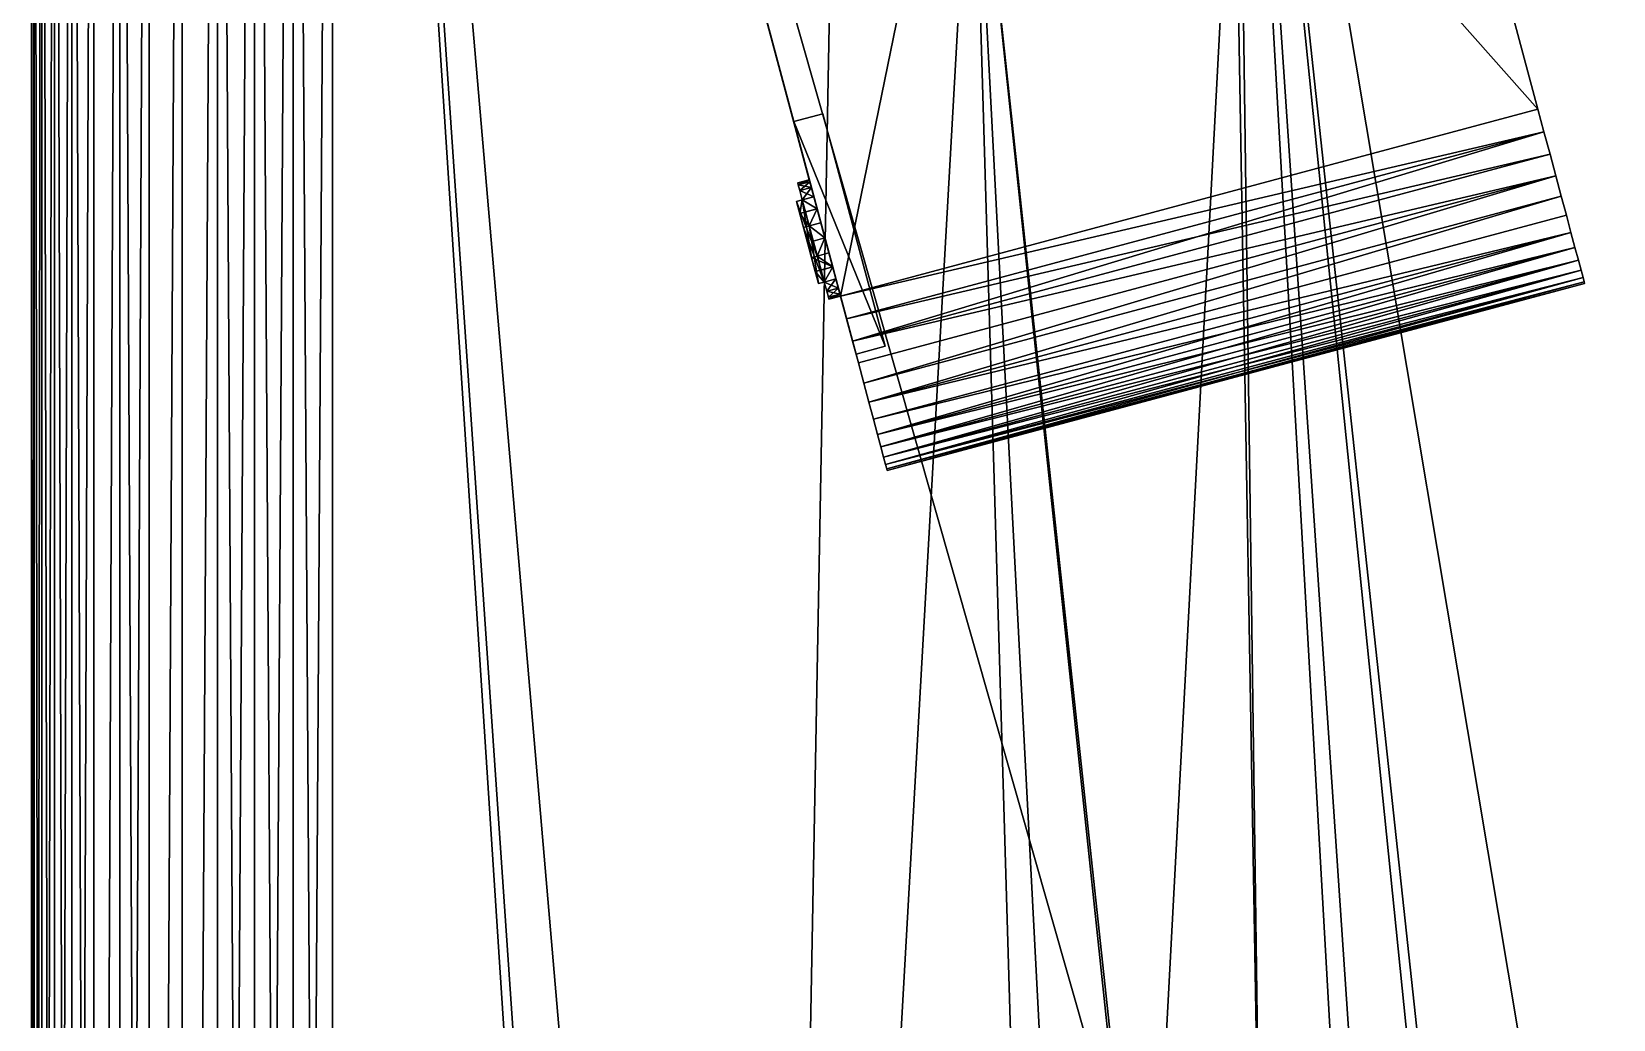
# Model space of a CAD drawing. Extents: x -35 to 47, y -20 to 85.
# Drawn here: x -35 to -8.71, y 41.63 to 58.04 of the extents above; entities that cross this region are included whole.
import ezdxf

# ---------------------------------------------------------------- set-up
doc = ezdxf.new("R2010")
doc.units = 0
doc.header["$MEASUREMENT"] = 0
doc.layers.add('STL2DXF', color=7, linetype='Continuous')

msp = doc.modelspace()

# ---------------------------------------------------------------- linework, layer by layer
at = {"layer": 'STL2DXF'}
for points in [[(-30.653, -19.957, 5), (-30.653, 85.207, 5), (-31.294, 85.08, 5)], [(-30.653, 85.207), (-30.653, -19.957), (-31.294, -19.83)], [(-30.653, 85.207), (-31.294, -19.83), (-31.294, 85.08)], [(-30, -20, 5), (-30, 85.25, 5), (-30.653, 85.207, 5)], [(-30, 85.25), (-30, -20), (-30.653, -19.957)], [(-30, 85.25), (-30.653, -19.957), (-30.653, 85.207)], [(-30, -20, 5), (-30.653, 85.207, 5), (-30.653, -19.957, 5)], [(-21.513, 70.664, 5), (-30, 85.25, 5), (-22.799, 1.497, 5)], [(-22.799, 1.497, 5), (-30, 85.25, 5), (-23.964, -2.849, 5)], [(-23.964, -2.849, 5), (-30, 85.25, 5), (-23.964, -7.508, 5)], [(-30, -20, 5), (-23.964, -7.508, 5), (-30, 85.25, 5)], [(0, 85.25), (0, -20), (-30, 85.25)], [(-30, 85.25), (0, -20), (-30, -20)], [(0, -20, 5), (0, 85.25, 5), (-15.013, 69.588, 5)], [(-31.294, -19.83, 5), (-31.294, 85.08, 5), (-31.913, 84.869, 5)], [(-31.294, 85.08), (-31.294, -19.83), (-31.913, -19.619)], [(-31.294, 85.08), (-31.913, -19.619), (-31.913, 84.869)], [(-30.653, -19.957, 5), (-31.294, 85.08, 5), (-31.294, -19.83, 5)], [(-31.913, -19.619, 5), (-31.913, 84.869, 5), (-32.5, -19.33, 5)], [(-32.5, -19.33, 5), (-31.913, 84.869, 5), (-32.5, 84.58, 5)], [(-31.913, 84.869), (-31.913, -19.619), (-32.5, -19.33)], [(-31.913, 84.869), (-32.5, -19.33), (-32.5, 84.58)], [(-31.294, -19.83, 5), (-31.913, 84.869, 5), (-31.913, -19.619, 5)], [(-32.5, -19.33, 5), (-32.5, 84.58, 5), (-33.044, -18.967, 5)], [(-33.044, -18.967, 5), (-32.5, 84.58, 5), (-33.044, 84.217, 5)], [(-32.5, 84.58), (-32.5, -19.33), (-33.044, -18.967)], [(-32.5, 84.58), (-33.044, -18.967), (-33.044, 84.217)], [(-33.044, -18.967, 5), (-33.044, 84.217, 5), (-33.536, 83.786, 5)], [(-33.044, 84.217), (-33.044, -18.967), (-33.536, -18.536)], [(-33.044, 84.217), (-33.536, -18.536), (-33.536, 83.786)], [(-33.536, -18.536, 5), (-33.536, 83.786, 5), (-33.967, -18.044, 5)], [(-33.967, -18.044, 5), (-33.536, 83.786, 5), (-33.967, 83.294, 5)], [(-33.536, 83.786), (-33.536, -18.536), (-33.967, -18.044)], [(-33.536, 83.786), (-33.967, -18.044), (-33.967, 83.294)], [(-33.044, -18.967, 5), (-33.536, 83.786, 5), (-33.536, -18.536, 5)], [(-33.967, -18.044, 5), (-33.967, 83.294, 5), (-34.33, 82.75, 5)], [(-33.967, 83.294), (-33.967, -18.044), (-34.33, -17.5)], [(-33.967, 83.294), (-34.33, -17.5), (-34.33, 82.75)], [(-34.33, -17.5, 5), (-34.33, 82.75, 5), (-34.619, 82.163, 5)], [(-34.33, 82.75), (-34.33, -17.5), (-34.619, -16.913)], [(-34.33, 82.75), (-34.619, -16.913), (-34.619, 82.163)], [(-33.967, -18.044, 5), (-34.33, 82.75, 5), (-34.33, -17.5, 5)], [(-34.619, -16.913, 5), (-34.619, 82.163, 5), (-34.83, 81.544, 5)], [(-34.619, 82.163), (-34.619, -16.913), (-34.83, -16.294)], [(-34.619, 82.163), (-34.83, -16.294), (-34.83, 81.544)], [(-34.33, -17.5, 5), (-34.619, 82.163, 5), (-34.619, -16.913, 5)], [(-34.83, -16.294, 5), (-34.83, 81.544, 5), (-34.957, 80.903, 5)], [(-34.83, 81.544), (-34.83, -16.294), (-34.957, -15.653)], [(-34.83, 81.544), (-34.957, -15.653), (-34.957, 80.903)], [(-34.619, -16.913, 5), (-34.83, 81.544, 5), (-34.83, -16.294, 5)], [(-34.957, -15.653, 5), (-34.957, 80.903, 5), (-35, -15, 5)], [(-35, -15, 5), (-34.957, 80.903, 5), (-35, 80.25, 5)], [(-34.957, 80.903), (-34.957, -15.653), (-35, -15)], [(-34.957, 80.903), (-35, -15), (-35, 80.25)], [(-34.83, -16.294, 5), (-34.957, 80.903, 5), (-34.957, -15.653, 5)], [(-35, 80.25, 5), (-35, -15), (-35, -15, 5)], [(-35, -15), (-35, 80.25, 5), (-35, 80.25)], [(-16.178, 79.934, 5), (-21.557, 53.646, 5), (-27.769, 76.828, 5)], [(-27.769, 76.828, 25), (-9.966, 56.752, 25), (-16.178, 79.934, 25)], [(-21.557, 53.646, 5), (-16.178, 79.934, 5), (-9.966, 56.752, 5)], [(-9.966, 56.752, 25), (-9.966, 56.752, 5), (-16.178, 79.934, 5)], [(-9.966, 56.752, 25), (-16.178, 79.934, 5), (-16.178, 79.934, 25)], [(-9.966, 56.752, 25), (-27.769, 76.828, 25), (-21.557, 53.646, 25)], [(-22.851, 58.476, 22), (-21.557, 53.646, 25), (-27.769, 76.828, 25)], [(-21.557, 53.646, 5), (-22.334, 56.544, 8), (-27.769, 76.828, 5)], [(-27.769, 76.828, 5), (-22.334, 56.544, 8), (-22.851, 58.476, 8)], [(-22.799, 1.497, 5), (-19.355, 62.61, 5), (-21.513, 70.664, 5)], [(-15.013, 62.61, 5), (-14.554, 35.992, 5), (-15.013, 69.588, 5)], [(0, -20, 5), (-15.013, 69.588, 5), (-10.965, 32.081, 5)], [(-10.965, 32.081, 5), (-15.013, 69.588, 5), (-11.39, 33.977, 5)], [(-11.39, 33.977, 5), (-15.013, 69.588, 5), (-12.702, 35.408, 5)], [(-12.702, 35.408, 5), (-15.013, 69.588, 5), (-13.087, 35.53, 5)], [(-13.087, 35.53, 5), (-15.013, 69.588, 5), (-14.554, 35.992, 5)], [(-22.799, 1.497, 5), (-18.465, 32.409, 5), (-19.355, 62.61, 5)], [(-16.449, 35.572, 5), (-15.013, 62.61, 5), (-19.355, 62.61, 5)], [(-16.449, 35.572, 5), (-19.355, 62.61, 5), (-16.495, 35.53, 5)], [(-16.495, 35.53, 5), (-19.355, 62.61, 5), (-17.881, 34.26, 5)], [(-17.881, 34.26, 5), (-19.355, 62.61, 5), (-18.465, 32.409, 5)], [(-14.554, 35.992, 5), (-15.013, 62.61, 5), (-16.449, 35.572, 5)], [(-21.749, 54.362, 21.216), (-21.557, 53.646, 25), (-22.851, 58.476, 22)], [(-21.749, 54.362, 21.216), (-22.851, 58.476, 22), (-21.816, 54.612, 21.25)], [(-21.816, 54.612, 21.25), (-22.851, 58.476, 22), (-21.883, 54.862, 21.216)], [(-21.883, 54.862, 21.216), (-22.851, 58.476, 22), (-21.945, 55.095, 21.116)], [(-21.945, 55.095, 21.116), (-22.851, 58.476, 22), (-21.999, 55.295, 20.957)], [(-21.999, 55.295, 20.957), (-22.851, 58.476, 22), (-22.04, 55.449, 20.75)], [(-22.04, 55.449, 20.75), (-22.851, 58.476, 22), (-22.066, 55.545, 20.509)], [(-22.066, 55.545, 20.509), (-22.851, 58.476, 22), (-22.075, 55.578, 20.25)], [(-22.075, 55.578, 20.25), (-22.851, 58.476, 22), (-22.075, 55.578, 16.75)], [(-22.075, 55.578, 16.75), (-22.851, 58.476, 22), (-22.334, 56.544, 13)], [(-22.334, 56.544, 13), (-22.851, 58.476, 22), (-22.334, 56.544, 12)], [(-22.334, 56.544, 12), (-22.851, 58.476, 22), (-22.334, 56.544, 11)], [(-22.334, 56.544, 11), (-22.851, 58.476, 22), (-22.334, 56.544, 10)], [(-22.334, 56.544, 10), (-22.851, 58.476, 22), (-22.334, 56.544, 9)], [(-22.334, 56.544, 9), (-22.851, 58.476, 22), (-22.334, 56.544, 8)], [(-22.851, 58.476, 8), (-22.334, 56.544, 8), (-22.851, 58.476, 22)], [(-20.815, 52.81, 11), (-22.334, 56.544, 11), (-21.851, 56.673, 11)], [(-21.851, 56.673, 11), (-22.334, 56.544, 10), (-21.851, 56.673, 10)], [(-22.334, 56.544, 10), (-21.851, 56.673, 11), (-22.334, 56.544, 11)], [(-22.334, 56.544, 8), (-20.815, 52.81, 8), (-21.851, 56.673, 8)], [(-22.334, 56.544, 10), (-20.815, 52.81, 10), (-21.851, 56.673, 10)], [(-22.334, 56.544, 12), (-20.815, 52.81, 12), (-21.851, 56.673, 12)], [(-20.815, 52.81, 13), (-22.334, 56.544, 13), (-21.851, 56.673, 13)], [(-21.851, 56.673, 13), (-22.334, 56.544, 12), (-21.851, 56.673, 12)], [(-22.334, 56.544, 12), (-21.851, 56.673, 13), (-22.334, 56.544, 13)], [(-21.851, 56.673, 9), (-22.334, 56.544, 8), (-21.851, 56.673, 8)], [(-22.334, 56.544, 8), (-21.851, 56.673, 9), (-22.334, 56.544, 9)], [(-20.815, 52.81, 9), (-22.334, 56.544, 9), (-21.851, 56.673, 9)], [(-22.334, 56.544, 11), (-20.815, 52.81, 11), (-21.298, 52.68, 11)], [(-20.815, 52.81, 8), (-22.334, 56.544, 8), (-21.298, 52.68, 8)], [(-20.815, 52.81, 10), (-22.334, 56.544, 10), (-21.298, 52.68, 10)], [(-20.815, 52.81, 12), (-22.334, 56.544, 12), (-21.298, 52.68, 12)], [(-22.334, 56.544, 13), (-20.815, 52.81, 13), (-21.298, 52.68, 13)], [(-22.334, 56.544, 9), (-20.815, 52.81, 9), (-21.298, 52.68, 9)], [(-21.356, 52.896, 5.102), (-21.298, 52.68, 8), (-22.334, 56.544, 8)], [(-21.356, 52.896, 5.102), (-22.334, 56.544, 8), (-21.456, 53.268, 5.026)], [(-21.456, 53.268, 5.026), (-22.334, 56.544, 8), (-21.557, 53.646, 5)], [(-22.334, 56.544, 10), (-21.298, 52.68, 9), (-21.298, 52.68, 10)], [(-21.298, 52.68, 9), (-22.334, 56.544, 10), (-22.334, 56.544, 9)], [(-22.334, 56.544, 12), (-21.298, 52.68, 11), (-21.298, 52.68, 12)], [(-21.298, 52.68, 11), (-22.334, 56.544, 12), (-22.334, 56.544, 11)], [(-21.298, 52.68, 13), (-21.633, 53.929, 16.043), (-22.334, 56.544, 13)], [(-22.334, 56.544, 13), (-21.633, 53.929, 16.043), (-21.686, 54.129, 15.884)], [(-22.334, 56.544, 13), (-21.686, 54.129, 15.884), (-21.749, 54.362, 15.784)], [(-22.334, 56.544, 13), (-21.749, 54.362, 15.784), (-21.816, 54.612, 15.75)], [(-22.334, 56.544, 13), (-21.816, 54.612, 15.75), (-21.883, 54.862, 15.784)], [(-22.334, 56.544, 13), (-21.883, 54.862, 15.784), (-21.945, 55.095, 15.884)], [(-22.334, 56.544, 13), (-21.945, 55.095, 15.884), (-21.999, 55.295, 16.043)], [(-22.334, 56.544, 13), (-21.999, 55.295, 16.043), (-22.04, 55.449, 16.25)], [(-22.334, 56.544, 13), (-22.04, 55.449, 16.25), (-22.066, 55.545, 16.491)], [(-22.334, 56.544, 13), (-22.066, 55.545, 16.491), (-22.075, 55.578, 16.75)], [(-21.851, 56.673, 11), (-20.815, 52.81, 10), (-20.815, 52.81, 11)], [(-20.815, 52.81, 10), (-21.851, 56.673, 11), (-21.851, 56.673, 10)], [(-21.851, 56.673, 9), (-20.815, 52.81, 8), (-20.815, 52.81, 9)], [(-20.815, 52.81, 8), (-21.851, 56.673, 9), (-21.851, 56.673, 8)], [(-21.851, 56.673, 13), (-20.815, 52.81, 12), (-20.815, 52.81, 13)], [(-20.815, 52.81, 12), (-21.851, 56.673, 13), (-21.851, 56.673, 12)], [(-9.865, 56.374, 5.026), (-21.557, 53.646, 5), (-9.966, 56.752, 5)], [(-21.557, 53.646, 25), (-9.865, 56.374, 24.974), (-9.966, 56.752, 25)], [(-9.865, 56.374, 24.974), (-9.865, 56.374, 5.026), (-9.966, 56.752, 5)], [(-9.865, 56.374, 24.974), (-9.966, 56.752, 5), (-9.966, 56.752, 25)], [(-21.557, 53.646, 5), (-9.865, 56.374, 5.026), (-21.456, 53.268, 5.026)], [(-9.865, 56.374, 24.974), (-21.557, 53.646, 25), (-21.456, 53.268, 24.974)], [(-21.456, 53.268, 24.974), (-9.765, 56.002, 24.898), (-9.865, 56.374, 24.974)], [(-9.865, 56.374, 5.026), (-21.356, 52.896, 5.102), (-21.456, 53.268, 5.026)], [(-21.356, 52.896, 5.102), (-9.865, 56.374, 5.026), (-9.765, 56.002, 5.102)], [(-9.765, 56.002, 24.898), (-9.765, 56.002, 5.102), (-9.865, 56.374, 5.026)], [(-9.765, 56.002, 24.898), (-9.865, 56.374, 5.026), (-9.865, 56.374, 24.974)], [(-9.765, 56.002, 24.898), (-21.456, 53.268, 24.974), (-21.356, 52.896, 24.898)], [(-21.356, 52.896, 24.898), (-9.669, 55.643, 24.772), (-9.765, 56.002, 24.898)], [(-9.669, 55.643, 5.228), (-21.356, 52.896, 5.102), (-9.765, 56.002, 5.102)], [(-9.669, 55.643, 24.772), (-9.669, 55.643, 5.228), (-9.765, 56.002, 5.102)], [(-9.669, 55.643, 24.772), (-9.765, 56.002, 5.102), (-9.765, 56.002, 24.898)], [(-22.259, 55.493, 20.509), (-22.075, 55.578, 20.25), (-22.268, 55.526, 20.25)], [(-22.066, 55.545, 19.991), (-22.268, 55.526, 20.25), (-22.075, 55.578, 20.25)], [(-22.259, 55.493, 17.009), (-22.075, 55.578, 16.75), (-22.268, 55.526, 16.75)], [(-22.066, 55.545, 16.491), (-22.268, 55.526, 16.75), (-22.075, 55.578, 16.75)], [(-22.268, 55.526, 20.25), (-22.066, 55.545, 19.991), (-22.259, 55.493, 19.991)], [(-22.268, 55.526, 16.75), (-22.066, 55.545, 16.491), (-22.259, 55.493, 16.491)], [(-22.259, 55.493, 16.491), (-22.259, 55.493, 17.009), (-22.268, 55.526, 16.75)], [(-22.259, 55.493, 19.991), (-22.259, 55.493, 20.509), (-22.268, 55.526, 20.25)], [(-22.075, 55.578, 20.25), (-22.259, 55.493, 20.509), (-22.066, 55.545, 20.509)], [(-22.075, 55.578, 16.75), (-22.259, 55.493, 17.009), (-22.066, 55.545, 17.009)], [(-22.04, 55.449, 19.75), (-22.259, 55.493, 19.991), (-22.066, 55.545, 19.991)], [(-22.233, 55.397, 20.75), (-22.066, 55.545, 20.509), (-22.259, 55.493, 20.509)], [(-22.04, 55.449, 16.25), (-22.259, 55.493, 16.491), (-22.066, 55.545, 16.491)], [(-22.233, 55.397, 17.25), (-22.066, 55.545, 17.009), (-22.259, 55.493, 17.009)], [(-22.259, 55.493, 19.991), (-22.04, 55.449, 19.75), (-22.233, 55.397, 19.75)], [(-22.233, 55.397, 16.25), (-22.233, 55.397, 17.25), (-22.259, 55.493, 17.009)], [(-22.233, 55.397, 16.25), (-22.259, 55.493, 17.009), (-22.259, 55.493, 16.491)], [(-22.233, 55.397, 19.75), (-22.233, 55.397, 20.75), (-22.259, 55.493, 20.509)], [(-22.233, 55.397, 19.75), (-22.259, 55.493, 20.509), (-22.259, 55.493, 19.991)], [(-22.259, 55.493, 16.491), (-22.04, 55.449, 16.25), (-22.233, 55.397, 16.25)], [(-22.066, 55.545, 20.509), (-22.233, 55.397, 20.75), (-22.04, 55.449, 20.75)], [(-22.066, 55.545, 17.009), (-22.233, 55.397, 17.25), (-22.04, 55.449, 17.25)], [(-22.066, 55.545, 17.009), (-22.066, 55.545, 19.991), (-22.075, 55.578, 20.25)], [(-22.066, 55.545, 17.009), (-22.075, 55.578, 20.25), (-22.075, 55.578, 16.75)], [(-22.04, 55.449, 17.25), (-22.04, 55.449, 19.75), (-22.066, 55.545, 19.991)], [(-22.04, 55.449, 17.25), (-22.066, 55.545, 19.991), (-22.066, 55.545, 17.009)], [(-9.669, 55.643, 24.772), (-21.356, 52.896, 24.898), (-21.26, 52.537, 24.772)], [(-21.356, 52.896, 5.102), (-9.669, 55.643, 5.228), (-21.26, 52.537, 5.228)], [(-9.669, 55.643, 5.228), (-21.169, 52.197, 5.402), (-21.26, 52.537, 5.228)], [(-21.169, 52.197, 24.598), (-9.669, 55.643, 24.772), (-21.26, 52.537, 24.772)], [(-21.169, 52.197, 5.402), (-9.669, 55.643, 5.228), (-9.578, 55.303, 5.402)], [(-9.669, 55.643, 24.772), (-21.169, 52.197, 24.598), (-9.578, 55.303, 24.598)], [(-9.578, 55.303, 24.598), (-9.578, 55.303, 5.402), (-9.669, 55.643, 5.228)], [(-9.578, 55.303, 24.598), (-9.669, 55.643, 5.228), (-9.669, 55.643, 24.772)], [(-22.039, 54.285, 21.216), (-22.192, 55.243, 19.543), (-22.289, 55.218, 19.543)], [(-22.235, 55.018, 17.616), (-22.192, 55.243, 17.457), (-22.289, 55.218, 17.457)], [(-22.192, 55.243, 19.543), (-22.235, 55.018, 19.384), (-22.289, 55.218, 19.543)], [(-21.942, 54.31, 15.784), (-22.289, 55.218, 17.457), (-22.192, 55.243, 17.457)], [(-22.173, 54.785, 19.284), (-22.039, 54.285, 21.216), (-22.289, 55.218, 19.543)], [(-22.173, 54.785, 19.284), (-22.289, 55.218, 19.543), (-22.235, 55.018, 19.384)], [(-22.039, 54.285, 15.784), (-22.173, 54.785, 17.716), (-22.289, 55.218, 17.457)], [(-22.289, 55.218, 17.457), (-22.173, 54.785, 17.716), (-22.235, 55.018, 17.616)], [(-22.289, 55.218, 17.457), (-21.942, 54.31, 15.784), (-22.039, 54.285, 15.784)], [(-22.192, 55.243, 17.457), (-22.235, 55.018, 17.616), (-21.945, 55.095, 17.616)], [(-22.235, 55.018, 19.384), (-22.192, 55.243, 19.543), (-21.945, 55.095, 19.384)], [(-21.999, 55.295, 16.043), (-22.233, 55.397, 16.25), (-22.04, 55.449, 16.25)], [(-22.192, 55.243, 20.957), (-22.04, 55.449, 20.75), (-22.233, 55.397, 20.75)], [(-21.999, 55.295, 19.543), (-22.233, 55.397, 19.75), (-22.04, 55.449, 19.75)], [(-22.192, 55.243, 17.457), (-22.04, 55.449, 17.25), (-22.233, 55.397, 17.25)], [(-22.233, 55.397, 16.25), (-21.999, 55.295, 16.043), (-22.192, 55.243, 16.043)], [(-22.233, 55.397, 19.75), (-21.999, 55.295, 19.543), (-22.192, 55.243, 19.543)], [(-22.192, 55.243, 16.043), (-22.192, 55.243, 17.457), (-22.233, 55.397, 17.25)], [(-22.192, 55.243, 16.043), (-22.233, 55.397, 17.25), (-22.233, 55.397, 16.25)], [(-22.192, 55.243, 19.543), (-22.192, 55.243, 20.957), (-22.233, 55.397, 20.75)], [(-22.192, 55.243, 19.543), (-22.233, 55.397, 20.75), (-22.233, 55.397, 19.75)], [(-22.04, 55.449, 20.75), (-22.192, 55.243, 20.957), (-21.999, 55.295, 20.957)], [(-22.04, 55.449, 17.25), (-22.192, 55.243, 17.457), (-21.999, 55.295, 17.457)], [(-22.192, 55.243, 17.457), (-21.945, 55.095, 17.616), (-21.999, 55.295, 17.457)], [(-21.945, 55.095, 15.884), (-22.192, 55.243, 16.043), (-21.999, 55.295, 16.043)], [(-22.192, 55.243, 20.957), (-21.945, 55.095, 21.116), (-21.999, 55.295, 20.957)], [(-21.945, 55.095, 19.384), (-22.192, 55.243, 19.543), (-21.999, 55.295, 19.543)], [(-22.192, 55.243, 19.543), (-22.039, 54.285, 21.216), (-21.942, 54.31, 21.216)], [(-22.192, 55.243, 16.043), (-21.945, 55.095, 15.884), (-22.138, 55.043, 15.884)], [(-22.192, 55.243, 17.457), (-22.009, 54.56, 15.75), (-21.942, 54.31, 15.784)], [(-22.009, 54.56, 15.75), (-22.192, 55.243, 17.457), (-22.076, 54.81, 15.784)], [(-22.076, 54.81, 15.784), (-22.192, 55.243, 17.457), (-22.138, 55.043, 15.884)], [(-22.138, 55.043, 15.884), (-22.192, 55.243, 17.457), (-22.192, 55.243, 16.043)], [(-21.945, 55.095, 21.116), (-22.192, 55.243, 20.957), (-22.138, 55.043, 21.116)], [(-22.009, 54.56, 21.25), (-22.192, 55.243, 19.543), (-21.942, 54.31, 21.216)], [(-22.192, 55.243, 19.543), (-22.009, 54.56, 21.25), (-22.076, 54.81, 21.216)], [(-22.192, 55.243, 19.543), (-22.076, 54.81, 21.216), (-22.138, 55.043, 21.116)], [(-22.192, 55.243, 19.543), (-22.138, 55.043, 21.116), (-22.192, 55.243, 20.957)], [(-21.999, 55.295, 17.457), (-21.999, 55.295, 19.543), (-22.04, 55.449, 19.75)], [(-21.999, 55.295, 17.457), (-22.04, 55.449, 19.75), (-22.04, 55.449, 17.25)], [(-21.945, 55.095, 17.616), (-21.945, 55.095, 19.384), (-21.999, 55.295, 19.543)], [(-21.945, 55.095, 17.616), (-21.999, 55.295, 19.543), (-21.999, 55.295, 17.457)], [(-9.578, 55.303, 5.402), (-21.084, 51.882, 5.62), (-21.169, 52.197, 5.402)], [(-21.084, 51.882, 24.38), (-9.578, 55.303, 24.598), (-21.169, 52.197, 24.598)], [(-21.084, 51.882, 5.62), (-9.578, 55.303, 5.402), (-9.493, 54.988, 5.62)], [(-9.578, 55.303, 24.598), (-21.084, 51.882, 24.38), (-9.493, 54.988, 24.38)], [(-9.493, 54.988, 24.38), (-9.493, 54.988, 5.62), (-9.578, 55.303, 5.402)], [(-9.493, 54.988, 24.38), (-9.578, 55.303, 5.402), (-9.578, 55.303, 24.598)], [(-22.076, 54.81, 19.284), (-22.235, 55.018, 19.384), (-21.945, 55.095, 19.384)], [(-22.235, 55.018, 17.616), (-22.076, 54.81, 17.716), (-21.945, 55.095, 17.616)], [(-22.235, 55.018, 19.384), (-22.076, 54.81, 19.284), (-22.173, 54.785, 19.284)], [(-22.076, 54.81, 17.716), (-22.235, 55.018, 17.616), (-22.173, 54.785, 17.716)], [(-22.076, 54.81, 21.216), (-21.945, 55.095, 21.116), (-22.138, 55.043, 21.116)], [(-21.945, 55.095, 15.884), (-22.076, 54.81, 15.784), (-22.138, 55.043, 15.884)], [(-21.945, 55.095, 21.116), (-22.076, 54.81, 21.216), (-21.883, 54.862, 21.216)], [(-22.076, 54.81, 19.284), (-21.945, 55.095, 19.384), (-21.883, 54.862, 19.284)], [(-21.945, 55.095, 17.616), (-22.076, 54.81, 17.716), (-21.883, 54.862, 17.716)], [(-22.076, 54.81, 15.784), (-21.945, 55.095, 15.884), (-21.883, 54.862, 15.784)], [(-21.883, 54.862, 17.716), (-21.883, 54.862, 19.284), (-21.945, 55.095, 19.384)], [(-21.883, 54.862, 17.716), (-21.945, 55.095, 19.384), (-21.945, 55.095, 17.616)], [(-21.084, 51.882, 24.38), (-9.417, 54.703, 24.121), (-9.493, 54.988, 24.38)], [(-9.417, 54.703, 5.879), (-21.084, 51.882, 5.62), (-9.493, 54.988, 5.62)], [(-9.417, 54.703, 24.121), (-9.417, 54.703, 5.879), (-9.493, 54.988, 24.38)], [(-9.493, 54.988, 24.38), (-9.417, 54.703, 5.879), (-9.493, 54.988, 5.62)], [(-21.826, 53.877, 20.957), (-22.173, 54.785, 19.284), (-22.076, 54.81, 19.284)], [(-21.923, 53.852, 16.043), (-22.076, 54.81, 17.716), (-22.173, 54.785, 17.716)], [(-21.976, 54.052, 21.116), (-22.173, 54.785, 19.284), (-21.923, 53.852, 20.957)], [(-22.173, 54.785, 19.284), (-21.976, 54.052, 21.116), (-22.039, 54.285, 21.216)], [(-22.173, 54.785, 19.284), (-21.826, 53.877, 20.957), (-21.923, 53.852, 20.957)], [(-22.173, 54.785, 17.716), (-21.976, 54.052, 15.884), (-21.923, 53.852, 16.043)], [(-21.976, 54.052, 15.884), (-22.173, 54.785, 17.716), (-22.039, 54.285, 15.784)], [(-22.076, 54.81, 17.716), (-21.816, 54.612, 17.75), (-21.883, 54.862, 17.716)], [(-22.076, 54.81, 21.216), (-21.816, 54.612, 21.25), (-21.883, 54.862, 21.216)], [(-21.816, 54.612, 15.75), (-22.076, 54.81, 15.784), (-21.883, 54.862, 15.784)], [(-21.816, 54.612, 19.25), (-22.076, 54.81, 19.284), (-21.883, 54.862, 19.284)], [(-21.816, 54.612, 17.75), (-22.076, 54.81, 17.716), (-22.009, 54.56, 17.75)], [(-21.826, 53.877, 19.543), (-21.826, 53.877, 20.957), (-22.076, 54.81, 19.284)], [(-21.826, 53.877, 19.543), (-22.076, 54.81, 19.284), (-21.88, 54.077, 19.384)], [(-21.88, 54.077, 19.384), (-22.076, 54.81, 19.284), (-21.942, 54.31, 19.284)], [(-21.942, 54.31, 19.284), (-22.076, 54.81, 19.284), (-22.009, 54.56, 19.25)], [(-21.816, 54.612, 21.25), (-22.076, 54.81, 21.216), (-22.009, 54.56, 21.25)], [(-22.076, 54.81, 15.784), (-21.816, 54.612, 15.75), (-22.009, 54.56, 15.75)], [(-22.076, 54.81, 17.716), (-21.923, 53.852, 16.043), (-21.826, 53.877, 16.043)], [(-21.826, 53.877, 16.043), (-21.88, 54.077, 17.616), (-22.076, 54.81, 17.716)], [(-22.076, 54.81, 17.716), (-21.88, 54.077, 17.616), (-21.942, 54.31, 17.716)], [(-22.076, 54.81, 17.716), (-21.942, 54.31, 17.716), (-22.009, 54.56, 17.75)], [(-22.076, 54.81, 19.284), (-21.816, 54.612, 19.25), (-22.009, 54.56, 19.25)], [(-21.816, 54.612, 17.75), (-21.816, 54.612, 19.25), (-21.883, 54.862, 19.284)], [(-21.816, 54.612, 17.75), (-21.883, 54.862, 19.284), (-21.883, 54.862, 17.716)], [(-9.417, 54.703, 24.121), (-21.084, 51.882, 24.38), (-21.008, 51.597, 24.121)], [(-21.084, 51.882, 5.62), (-9.417, 54.703, 5.879), (-21.008, 51.597, 5.879)], [(-20.941, 51.347, 23.826), (-9.417, 54.703, 24.121), (-21.008, 51.597, 24.121)], [(-9.35, 54.453, 6.174), (-21.008, 51.597, 5.879), (-9.417, 54.703, 5.879)], [(-9.417, 54.703, 24.121), (-20.941, 51.347, 23.826), (-9.35, 54.453, 23.826)], [(-9.35, 54.453, 23.826), (-9.35, 54.453, 6.174), (-9.417, 54.703, 5.879)], [(-9.35, 54.453, 23.826), (-9.417, 54.703, 5.879), (-9.417, 54.703, 24.121)], [(-21.816, 54.612, 19.25), (-21.942, 54.31, 19.284), (-22.009, 54.56, 19.25)], [(-21.942, 54.31, 21.216), (-21.816, 54.612, 21.25), (-22.009, 54.56, 21.25)], [(-21.942, 54.31, 17.716), (-21.816, 54.612, 17.75), (-22.009, 54.56, 17.75)], [(-21.816, 54.612, 15.75), (-21.942, 54.31, 15.784), (-22.009, 54.56, 15.75)], [(-21.942, 54.31, 19.284), (-21.816, 54.612, 19.25), (-21.749, 54.362, 19.284)], [(-21.816, 54.612, 21.25), (-21.942, 54.31, 21.216), (-21.749, 54.362, 21.216)], [(-21.816, 54.612, 17.75), (-21.942, 54.31, 17.716), (-21.749, 54.362, 17.716)], [(-21.942, 54.31, 15.784), (-21.816, 54.612, 15.75), (-21.749, 54.362, 15.784)], [(-21.749, 54.362, 17.716), (-21.749, 54.362, 19.284), (-21.816, 54.612, 19.25)], [(-21.749, 54.362, 17.716), (-21.816, 54.612, 19.25), (-21.816, 54.612, 17.75)], [(-21.008, 51.597, 5.879), (-9.35, 54.453, 6.174), (-20.941, 51.347, 6.174)], [(-9.294, 54.243, 6.5), (-20.941, 51.347, 6.174), (-9.35, 54.453, 6.174)], [(-20.885, 51.137, 23.5), (-9.35, 54.453, 23.826), (-20.941, 51.347, 23.826)], [(-9.35, 54.453, 23.826), (-20.885, 51.137, 23.5), (-9.294, 54.243, 23.5)], [(-9.294, 54.243, 23.5), (-9.294, 54.243, 6.5), (-9.35, 54.453, 6.174)], [(-9.294, 54.243, 23.5), (-9.35, 54.453, 6.174), (-9.35, 54.453, 23.826)], [(-22.039, 54.285, 21.216), (-21.686, 54.129, 21.116), (-21.942, 54.31, 21.216)], [(-21.686, 54.129, 15.884), (-22.039, 54.285, 15.784), (-21.942, 54.31, 15.784)], [(-21.686, 54.129, 21.116), (-22.039, 54.285, 21.216), (-21.976, 54.052, 21.116)], [(-22.039, 54.285, 15.784), (-21.686, 54.129, 15.884), (-21.976, 54.052, 15.884)], [(-21.942, 54.31, 21.216), (-21.686, 54.129, 21.116), (-21.749, 54.362, 21.216)], [(-21.942, 54.31, 17.716), (-21.686, 54.129, 17.616), (-21.749, 54.362, 17.716)], [(-21.686, 54.129, 19.384), (-21.942, 54.31, 19.284), (-21.749, 54.362, 19.284)], [(-21.686, 54.129, 15.884), (-21.942, 54.31, 15.784), (-21.749, 54.362, 15.784)], [(-21.686, 54.129, 17.616), (-21.942, 54.31, 17.716), (-21.88, 54.077, 17.616)], [(-21.942, 54.31, 19.284), (-21.686, 54.129, 19.384), (-21.88, 54.077, 19.384)], [(-21.686, 54.129, 21.116), (-21.557, 53.646, 25), (-21.749, 54.362, 21.216)], [(-21.686, 54.129, 17.616), (-21.686, 54.129, 19.384), (-21.749, 54.362, 19.284)], [(-21.686, 54.129, 17.616), (-21.749, 54.362, 19.284), (-21.749, 54.362, 17.716)], [(-20.941, 51.347, 6.174), (-9.294, 54.243, 6.5), (-20.885, 51.137, 6.5)], [(-20.84, 50.969, 23.148), (-9.294, 54.243, 23.5), (-20.885, 51.137, 23.5)], [(-9.249, 54.075, 6.852), (-20.885, 51.137, 6.5), (-9.294, 54.243, 6.5)], [(-9.294, 54.243, 23.5), (-20.84, 50.969, 23.148), (-9.249, 54.075, 23.148)], [(-9.249, 54.075, 23.148), (-9.249, 54.075, 6.852), (-9.294, 54.243, 6.5)], [(-9.249, 54.075, 23.148), (-9.294, 54.243, 6.5), (-9.294, 54.243, 23.5)], [(-21.976, 54.052, 21.116), (-21.826, 53.877, 20.957), (-21.686, 54.129, 21.116)], [(-21.826, 53.877, 16.043), (-21.976, 54.052, 15.884), (-21.686, 54.129, 15.884)], [(-21.826, 53.877, 20.957), (-21.976, 54.052, 21.116), (-21.923, 53.852, 20.957)], [(-21.976, 54.052, 15.884), (-21.826, 53.877, 16.043), (-21.923, 53.852, 16.043)], [(-21.826, 53.877, 17.457), (-21.686, 54.129, 17.616), (-21.88, 54.077, 17.616)], [(-21.686, 54.129, 19.384), (-21.826, 53.877, 19.543), (-21.88, 54.077, 19.384)], [(-21.826, 53.877, 16.043), (-21.826, 53.877, 17.457), (-21.88, 54.077, 17.616)], [(-21.686, 54.129, 21.116), (-21.826, 53.877, 20.957), (-21.633, 53.929, 20.957)], [(-21.826, 53.877, 16.043), (-21.686, 54.129, 15.884), (-21.633, 53.929, 16.043)], [(-21.686, 54.129, 17.616), (-21.826, 53.877, 17.457), (-21.633, 53.929, 17.457)], [(-21.826, 53.877, 19.543), (-21.686, 54.129, 19.384), (-21.633, 53.929, 19.543)], [(-21.785, 53.724, 20.75), (-21.633, 53.929, 20.957), (-21.826, 53.877, 20.957)], [(-21.592, 53.776, 19.75), (-21.826, 53.877, 19.543), (-21.633, 53.929, 19.543)], [(-21.785, 53.724, 17.25), (-21.633, 53.929, 17.457), (-21.826, 53.877, 17.457)], [(-21.592, 53.776, 16.25), (-21.826, 53.877, 16.043), (-21.633, 53.929, 16.043)], [(-21.633, 53.929, 20.957), (-21.785, 53.724, 20.75), (-21.592, 53.776, 20.75)], [(-21.633, 53.929, 17.457), (-21.785, 53.724, 17.25), (-21.592, 53.776, 17.25)], [(-21.633, 53.929, 20.957), (-21.557, 53.646, 25), (-21.686, 54.129, 21.116)], [(-21.633, 53.929, 17.457), (-21.633, 53.929, 19.543), (-21.686, 54.129, 19.384)], [(-21.633, 53.929, 17.457), (-21.686, 54.129, 19.384), (-21.686, 54.129, 17.616)], [(-21.592, 53.776, 20.75), (-21.557, 53.646, 25), (-21.633, 53.929, 20.957)], [(-21.298, 52.68, 13), (-21.592, 53.776, 16.25), (-21.633, 53.929, 16.043)], [(-21.592, 53.776, 17.25), (-21.592, 53.776, 19.75), (-21.633, 53.929, 19.543)], [(-21.592, 53.776, 17.25), (-21.633, 53.929, 19.543), (-21.633, 53.929, 17.457)], [(-20.885, 51.137, 6.5), (-9.249, 54.075, 6.852), (-20.84, 50.969, 6.852)], [(-20.807, 50.847, 22.776), (-9.249, 54.075, 23.148), (-20.84, 50.969, 23.148)], [(-9.216, 53.953, 7.224), (-20.84, 50.969, 6.852), (-9.249, 54.075, 6.852)], [(-20.84, 50.969, 6.852), (-9.216, 53.953, 7.224), (-20.807, 50.847, 7.224)], [(-9.249, 54.075, 23.148), (-20.807, 50.847, 22.776), (-9.216, 53.953, 22.776)], [(-9.196, 53.879, 7.608), (-20.807, 50.847, 7.224), (-9.216, 53.953, 7.224)], [(-20.787, 50.773, 22.392), (-9.216, 53.953, 22.776), (-20.807, 50.847, 22.776)], [(-9.216, 53.953, 22.776), (-20.787, 50.773, 22.392), (-9.196, 53.879, 22.392)], [(-9.216, 53.953, 22.776), (-9.216, 53.953, 7.224), (-9.249, 54.075, 6.852)], [(-9.216, 53.953, 22.776), (-9.249, 54.075, 6.852), (-9.249, 54.075, 23.148)], [(-9.196, 53.879, 22.392), (-9.196, 53.879, 7.608), (-9.216, 53.953, 7.224)], [(-9.196, 53.879, 22.392), (-9.216, 53.953, 7.224), (-9.216, 53.953, 22.776)], [(-21.826, 53.877, 19.543), (-21.592, 53.776, 19.75), (-21.785, 53.724, 19.75)], [(-21.785, 53.724, 19.75), (-21.785, 53.724, 20.75), (-21.826, 53.877, 20.957)], [(-21.785, 53.724, 19.75), (-21.826, 53.877, 20.957), (-21.826, 53.877, 19.543)], [(-21.785, 53.724, 16.25), (-21.785, 53.724, 17.25), (-21.826, 53.877, 17.457)], [(-21.785, 53.724, 16.25), (-21.826, 53.877, 17.457), (-21.826, 53.877, 16.043)], [(-21.826, 53.877, 16.043), (-21.592, 53.776, 16.25), (-21.785, 53.724, 16.25)], [(-21.759, 53.627, 20.509), (-21.592, 53.776, 20.75), (-21.785, 53.724, 20.75)], [(-21.566, 53.679, 16.491), (-21.785, 53.724, 16.25), (-21.592, 53.776, 16.25)], [(-21.566, 53.679, 19.991), (-21.785, 53.724, 19.75), (-21.592, 53.776, 19.75)], [(-21.759, 53.627, 17.009), (-21.592, 53.776, 17.25), (-21.785, 53.724, 17.25)], [(-21.759, 53.627, 19.991), (-21.759, 53.627, 20.509), (-21.785, 53.724, 19.75)], [(-21.785, 53.724, 19.75), (-21.759, 53.627, 20.509), (-21.785, 53.724, 20.75)], [(-21.785, 53.724, 16.25), (-21.566, 53.679, 16.491), (-21.759, 53.627, 16.491)], [(-21.785, 53.724, 19.75), (-21.566, 53.679, 19.991), (-21.759, 53.627, 19.991)], [(-21.759, 53.627, 16.491), (-21.759, 53.627, 17.009), (-21.785, 53.724, 16.25)], [(-21.785, 53.724, 16.25), (-21.759, 53.627, 17.009), (-21.785, 53.724, 17.25)], [(-21.592, 53.776, 20.75), (-21.759, 53.627, 20.509), (-21.566, 53.679, 20.509)], [(-21.592, 53.776, 17.25), (-21.759, 53.627, 17.009), (-21.566, 53.679, 17.009)], [(-21.75, 53.595, 16.75), (-21.566, 53.679, 17.009), (-21.759, 53.627, 17.009)], [(-21.557, 53.646, 16.75), (-21.759, 53.627, 16.491), (-21.566, 53.679, 16.491)], [(-21.75, 53.595, 20.25), (-21.566, 53.679, 20.509), (-21.759, 53.627, 20.509)], [(-21.557, 53.646, 20.25), (-21.759, 53.627, 19.991), (-21.566, 53.679, 19.991)], [(-21.759, 53.627, 16.491), (-21.557, 53.646, 16.75), (-21.75, 53.595, 16.75)], [(-21.759, 53.627, 19.991), (-21.557, 53.646, 20.25), (-21.75, 53.595, 20.25)], [(-21.566, 53.679, 17.009), (-21.75, 53.595, 16.75), (-21.557, 53.646, 16.75)], [(-21.566, 53.679, 20.509), (-21.75, 53.595, 20.25), (-21.557, 53.646, 20.25)], [(-21.566, 53.679, 20.509), (-21.557, 53.646, 25), (-21.592, 53.776, 20.75)], [(-21.298, 52.68, 13), (-21.566, 53.679, 16.491), (-21.592, 53.776, 16.25)], [(-21.566, 53.679, 17.009), (-21.566, 53.679, 19.991), (-21.592, 53.776, 19.75)], [(-21.566, 53.679, 17.009), (-21.592, 53.776, 19.75), (-21.592, 53.776, 17.25)], [(-21.557, 53.646, 25), (-21.566, 53.679, 20.509), (-21.557, 53.646, 20.25)], [(-21.298, 52.68, 13), (-21.557, 53.646, 16.75), (-21.566, 53.679, 16.491)], [(-21.566, 53.679, 19.991), (-21.557, 53.646, 16.75), (-21.557, 53.646, 20.25)], [(-21.557, 53.646, 16.75), (-21.566, 53.679, 19.991), (-21.566, 53.679, 17.009)], [(-21.298, 52.68, 13), (-21.356, 52.896, 24.898), (-21.557, 53.646, 16.75)], [(-21.557, 53.646, 16.75), (-21.356, 52.896, 24.898), (-21.456, 53.268, 24.974)], [(-21.557, 53.646, 16.75), (-21.456, 53.268, 24.974), (-21.557, 53.646, 25)], [(-21.557, 53.646, 16.75), (-21.557, 53.646, 25), (-21.557, 53.646, 20.25)], [(-20.807, 50.847, 7.224), (-9.196, 53.879, 7.608), (-20.787, 50.773, 7.608)], [(-9.189, 53.854, 8), (-20.787, 50.773, 7.608), (-9.196, 53.879, 7.608)], [(-20.781, 50.748, 22), (-9.196, 53.879, 22.392), (-20.787, 50.773, 22.392)], [(-20.787, 50.773, 7.608), (-9.189, 53.854, 8), (-20.781, 50.748, 8)], [(-9.196, 53.879, 22.392), (-20.781, 50.748, 22), (-9.189, 53.854, 22)], [(-9.189, 53.854, 22), (-20.781, 50.748, 8), (-9.189, 53.854, 8)], [(-20.781, 50.748, 8), (-9.189, 53.854, 22), (-20.781, 50.748, 22)], [(-9.196, 53.879, 7.608), (-9.189, 53.854, 22), (-9.189, 53.854, 8)], [(-9.189, 53.854, 22), (-9.196, 53.879, 7.608), (-9.196, 53.879, 22.392)], [(-21.759, 53.627, 20.509), (-21.759, 53.627, 19.991), (-21.75, 53.595, 20.25)], [(-21.759, 53.627, 17.009), (-21.759, 53.627, 16.491), (-21.75, 53.595, 16.75)], [(-21.26, 52.537, 5.228), (-21.298, 52.68, 8), (-21.356, 52.896, 5.102)], [(-21.26, 52.537, 5.228), (-21.26, 52.537, 24.772), (-21.356, 52.896, 24.898)], [(-21.26, 52.537, 5.228), (-21.356, 52.896, 24.898), (-21.298, 52.68, 13)], [(-21.298, 52.68, 13), (-20.815, 52.81, 12), (-21.298, 52.68, 12)], [(-20.815, 52.81, 12), (-21.298, 52.68, 13), (-20.815, 52.81, 13)], [(-21.298, 52.68, 11), (-20.815, 52.81, 10), (-21.298, 52.68, 10)], [(-20.815, 52.81, 10), (-21.298, 52.68, 11), (-20.815, 52.81, 11)], [(-21.298, 52.68, 9), (-20.815, 52.81, 8), (-21.298, 52.68, 8)], [(-20.815, 52.81, 8), (-21.298, 52.68, 9), (-20.815, 52.81, 9)], [(-21.298, 52.68, 8), (-21.26, 52.537, 5.228), (-21.298, 52.68, 13)], [(-21.298, 52.68, 8), (-21.298, 52.68, 13), (-21.298, 52.68, 12)], [(-21.298, 52.68, 8), (-21.298, 52.68, 12), (-21.298, 52.68, 11)], [(-21.298, 52.68, 8), (-21.298, 52.68, 11), (-21.298, 52.68, 10)], [(-21.298, 52.68, 8), (-21.298, 52.68, 10), (-21.298, 52.68, 9)], [(-21.169, 52.197, 5.402), (-21.169, 52.197, 24.598), (-21.26, 52.537, 24.772)], [(-21.169, 52.197, 5.402), (-21.26, 52.537, 24.772), (-21.26, 52.537, 5.228)], [(-21.084, 51.882, 5.62), (-21.084, 51.882, 24.38), (-21.169, 52.197, 24.598)], [(-21.084, 51.882, 5.62), (-21.169, 52.197, 24.598), (-21.169, 52.197, 5.402)], [(-21.008, 51.597, 5.879), (-21.008, 51.597, 24.121), (-21.084, 51.882, 24.38)], [(-21.008, 51.597, 5.879), (-21.084, 51.882, 24.38), (-21.084, 51.882, 5.62)], [(-20.941, 51.347, 6.174), (-20.941, 51.347, 23.826), (-21.008, 51.597, 24.121)], [(-20.941, 51.347, 6.174), (-21.008, 51.597, 24.121), (-21.008, 51.597, 5.879)], [(-20.885, 51.137, 6.5), (-20.885, 51.137, 23.5), (-20.941, 51.347, 23.826)], [(-20.885, 51.137, 6.5), (-20.941, 51.347, 23.826), (-20.941, 51.347, 6.174)], [(-20.84, 50.969, 6.852), (-20.84, 50.969, 23.148), (-20.885, 51.137, 23.5)], [(-20.84, 50.969, 6.852), (-20.885, 51.137, 23.5), (-20.885, 51.137, 6.5)], [(-20.807, 50.847, 7.224), (-20.807, 50.847, 22.776), (-20.84, 50.969, 23.148)], [(-20.807, 50.847, 7.224), (-20.84, 50.969, 23.148), (-20.84, 50.969, 6.852)], [(-20.787, 50.773, 7.608), (-20.787, 50.773, 22.392), (-20.807, 50.847, 22.776)], [(-20.787, 50.773, 7.608), (-20.807, 50.847, 22.776), (-20.807, 50.847, 7.224)], [(-20.787, 50.773, 22.392), (-20.781, 50.748, 8), (-20.781, 50.748, 22)], [(-20.781, 50.748, 8), (-20.787, 50.773, 22.392), (-20.787, 50.773, 7.608)]]:
    msp.add_3dface(points, dxfattribs=at)

doc.saveas('drawing.dxf')
